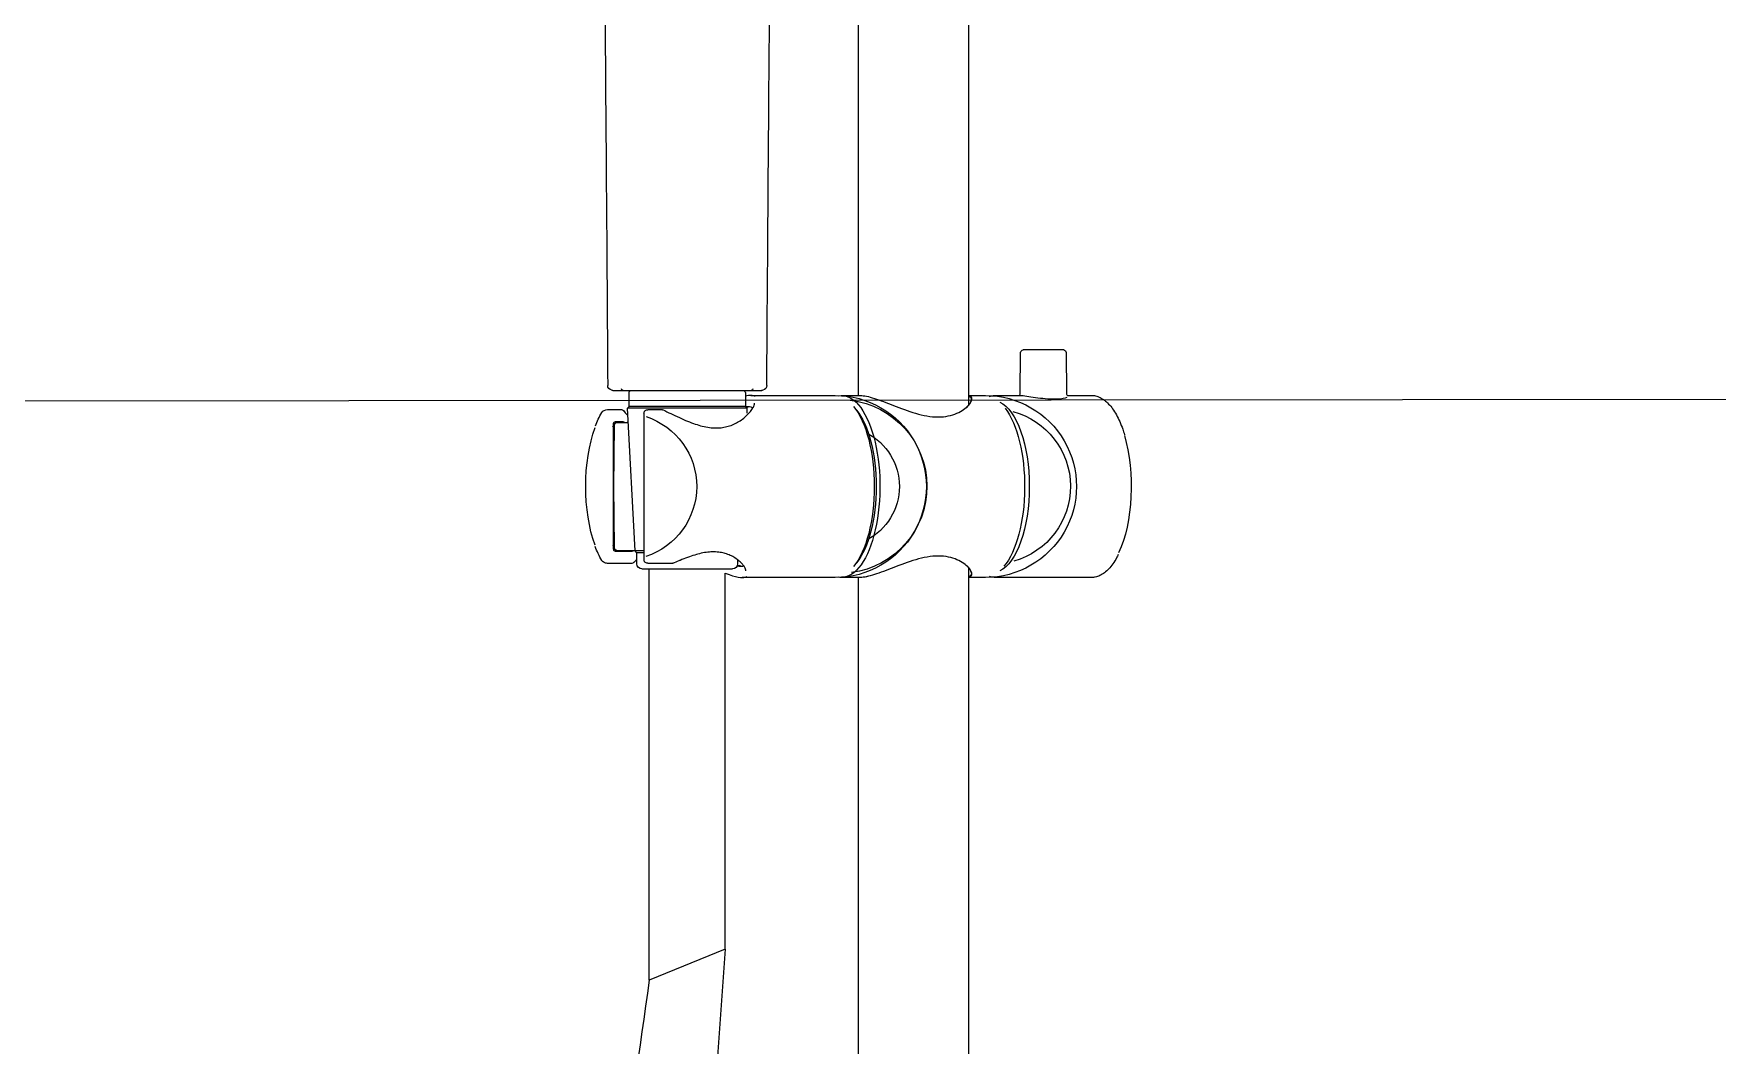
# Model space of a CAD drawing. Header units: centimetres. Extents: x -1797 to 2001, y -8788 to 1856.
# Drawn here: x -772.51 to -739.22, y -5408.86 to -5388.85 of the extents above; entities that cross this region are included whole.
import ezdxf

# ---------------------------------------------------------------- set-up
doc = ezdxf.new("R2010")
doc.units = ezdxf.units.CM
doc.header["$LTSCALE"] = 100
doc.header["$MEASUREMENT"] = 0
for name, color, linetype in [('ID_Flooring_02', 127, 'Continuous'), ('ID_Furniture-Fixed_02', 145, 'Continuous'), ('WALL-03', 2, 'Continuous')]:
    doc.layers.add(name, color=color, linetype=linetype)

# ---------------------------------------------------------------- blocks, each defined once
blk = doc.blocks.new('A$C5f37530c')
at = {"layer": 'ID_Furniture-Fixed_02'}
for p, q in [((-61.09, -101.9), (-61.09, -144.53)), ((-58.91, -144.718), (-58.91, -101.9)), ((-63.723, -137.18), (-65.223, -136.564)), ((-65.223, -136.564), (-65.223, -144.7)), ((-63.723, -137.18), (-63.723, -144.616)), ((-65.568, -144.81), (-66.052, -144.81)), ((-65.468, -144.8), (-65.468, -145.02)), ((-65.368, -144.7), (-63.578, -144.7)), ((-64.765, -144.81), (-65.249, -144.81)), ((-64.625, -144.865), (-64.745, -144.814)), ((-63.423, -144.758), (-63.486, -144.759)), ((-63.478, -144.879), (-63.478, -144.8)), ((-61.545, -144.53), (-63.384, -144.53)), ((-61.047, -144.53), (-61.423, -144.53)), ((-61.036, -144.53), (-61.036, -144.53)), ((-60.914, -144.548), (-60.955, -144.54)), ((-58.577, -144.53), (-58.91, -144.53)), ((-56.479, -144.53), (-58.382, -144.53)), ((-65.941, -147.544), (-65.941, -145.116)), ((-65.913, -145.127), (-65.922, -146.33)), ((-65.896, -145.054), (-65.561, -145.05)), ((-65.868, -145.066), (-65.505, -145.061)), ((-65.505, -145.057), (-65.653, -147.88)), ((-65.468, -145.02), (-65.505, -145.057)), ((-65.328, -145.057), (-65.505, -145.057)), ((-65.328, -145.02), (-65.468, -145.02)), ((-65.328, -144.88), (-65.328, -147.78)), ((-65.941, -146.33), (-65.922, -146.33)), ((-65.922, -146.33), (-65.913, -147.533)), ((-65.74, -147.608), (-65.896, -147.606)), ((-65.868, -147.594), (-65.66, -147.597)), ((-65.638, -147.596), (-65.66, -147.597)), ((-63.293, -147.88), (-63.298, -147.779)), ((-66.052, -147.85), (-65.774, -147.85)), ((-63.293, -147.88), (-65.653, -147.88)), ((-65.653, -147.88), (-65.623, -147.91)), ((-63.323, -147.91), (-65.623, -147.91)), ((-65.623, -147.91), (-65.623, -148.18)), ((-65.249, -147.85), (-64.971, -147.85)), ((-64.949, -147.844), (-64.918, -147.83)), ((-63.323, -147.91), (-63.293, -147.88)), ((-63.323, -148.18), (-63.323, -147.91)), ((-63.315, -147.903), (-63.27, -147.903)), ((-63.216, -148.13), (-61.545, -148.13)), ((-61.423, -148.13), (-61.047, -148.13)), ((-61.09, -148.13), (-61.09, -159.704)), ((-58.91, -161.85), (-58.91, -147.94)), ((-58.91, -148.13), (-58.577, -148.13)), ((-58.382, -148.13), (-57.889, -148.13)), ((-56.95, -148.13), (-56.479, -148.13)), ((-65.946, -148.23), (-65.545, -148.23)), ((-65.545, -148.23), (-63.4, -148.23)), ((-57.888, -148.166), (-57.881, -148.98)), ((-56.98, -148.98), (-56.973, -148.166)), ((-57.03, -149.03), (-57.831, -149.03))]:
    blk.add_line(p, q, dxfattribs=at)
for centre, radius, start, end in [((-65.568, -144.86), 0.05, 45.3014, 90), ((-65.368, -144.8), 0.1, 90, 180), ((-64.765, -144.86), 0.05, 66.6661, 90), ((-63.578, -144.8), 0.1, 0, 90), ((-64.918, -145.624), 1.456, 148.716, 160.6689), ((-64.724, -145.774), 1.363, 149.3963, 153.2211), ((-65.558, -145.081), 0.031, 48.1499, 95.2338), ((-64.886, -147.021), 1.491, 199.832, 211.1397), ((-66.053, -147.722), 0.128, 213.1841, 270.4588), ((-64.389, -146.706), 1.744, 207.1219, 210.1014), ((-65.737, -147.576), 0.0319, 264.3197, 318.1447), ((-65.258, -147.779), 0.0704, 181.6172, 277.1271), ((-65.774, -147.8), 0.05, 270, 322.9966), ((-64.971, -147.8), 0.05, 270, 295.8798), ((-4925.636, -116.831), 4859.692, 359.53577, 359.628628), ((-65.947, -148.33), 0.0992, 101.1059, 179.8212), ((-65.695, -142.33), 6.01, 266.6527, 266.6554), ((-65.944, -148.33), 0.0999, 89.9931, 103.1224), ((-65.743, -148.26), 0.03, 90, 180), ((-65.573, -148.18), 0.05, 180, 270), ((-63.373, -148.18), 0.05, 270, 0), ((-63.203, -148.26), 0.03, 0, 90), ((-63.002, -148.33), 0.0999, 76.8668, 89.9978), ((-62.998, -148.33), 0.0992, 0.1789, 78.894), ((-63.25, -142.329), 6.011, 273.3442, 273.3469), ((5121.912, -114.452), 5184.922, 180.374365, 180.461399), ((-57.831, -148.98), 0.05, 180.5, 270), ((-57.03, -148.98), 0.05, 270, 359.5)]:
    blk.add_arc(centre, radius, start, end, dxfattribs=at)
for centre, major_axis, ratio, start_param, end_param in [((-64.765, -144.86), (-0.0198, -0.0459), 0.240658, 3.113499, 3.141593), ((-61.545, -146.33), (0, -1.8), 1, 0, 3.141593), ((-61.423, -146.33), (0, 1.8), 0.422618, 3.061087, 6.283185), ((-61.423, -146.33), (0, 1.8), 0.422618, 0, 0.080506), ((-61.45, -146.33), (0, -1.717), 1, 0.117019, 3.011109), ((-61.527, -146.33), (0, 1.78), 0.422618, 3.616078, 5.8087), ((-58.577, -146.33), (0, -1.8), 1, 0, 3.141593), ((-58.382, -146.33), (0, 1.8), 0.422618, 0, 0.025829), ((-58.428, -146.33), (0, 1.7), 0.422618, 3.329548, 6.095229), ((-58.55, -146.33), (0, 1.77), 0.422618, 3.646813, 5.814083), ((-65.568, -144.86), (-0.0352, -0.0355), 0.837411, 3.092073, 3.141593), ((-65.741, -146.33), (0, -1.455), 1, 0.317067, 2.827346), ((-61.45, -146.33), (0, 1.69), 0.422618, 3.611669, 5.813109), ((-58.428, -146.33), (0, -1.533), 1, 0.25998, 2.86773), ((-56.434, -146.33), (0, 1.75), 0.422618, 4.098819, 5.558813), ((-65.741, -146.33), (0, 1.75), 0.422618, 0.84699, 2.298447), ((-61.468, -146.33), (0, -1.191), 1, 0.476044, 2.665549), ((-64.971, -147.8), (-0.0218, 0.045), 0.309539, 3.141593, 3.168676)]:
    blk.add_ellipse(centre, major_axis=major_axis, ratio=ratio, start_param=start_param, end_param=end_param, dxfattribs=at)
blk.add_spline([(-65.223, -136.564), (-68.598, -120.552), (-75.688, -103.327), (-76.402, -94.227), (-75.658, -91.636), (-72.205, -88.364), (-65.209, -88.865), (-64.268, -92.498), (-64.722, -95.56)], degree=3, dxfattribs=at)
for points, degree, knots in [([(-63.723, -137.18), (-64.07, -132.252), (-64.54, -125.583), (-70.614, -111.679), (-80.856, -89.857), (-65.627, -89.461), (-65.969, -93.553), (-66.578, -95.56)], 3, [0, 0, 0, 0, 14.380563, 19.458573, 47.988071, 51.956439, 57.727606, 57.727606, 57.727606, 57.727606]), ([(-66.052, -144.81), (-66.052, -144.81), (-66.063, -144.809), (-66.087, -144.814), (-66.119, -144.827), (-66.146, -144.846), (-66.155, -144.861), (-66.16, -144.869)], 3, [0, 0, 0, 0, 0.005288, 0.261303, 0.516377, 0.797948, 1, 1, 1, 1]), ([(-65.249, -144.811), (-65.252, -144.811), (-65.264, -144.81), (-65.287, -144.816), (-65.31, -144.832), (-65.324, -144.854), (-65.329, -144.872), (-65.328, -144.88), (-65.328, -144.88)], 3, [0, 0, 0, 0, 0.055854, 0.32768, 0.558017, 0.77667, 0.99455, 1, 1, 1, 1]), ([(-63.314, -144.66), (-63.313, -144.661), (-63.312, -144.665), (-63.317, -144.692), (-63.339, -144.737), (-63.381, -144.794), (-63.443, -144.856), (-63.523, -144.916), (-63.617, -144.968), (-63.715, -145.005), (-63.823, -145.03), (-63.939, -145.039), (-64.066, -145.033), (-64.195, -145.011), (-64.33, -144.975), (-64.47, -144.927), (-64.573, -144.887), (-64.622, -144.867), (-64.625, -144.865)], 3, [0, 0, 0, 0, 0.011577, 0.080731, 0.153707, 0.229671, 0.310004, 0.393083, 0.465268, 0.532465, 0.593924, 0.659444, 0.722476, 0.786024, 0.850436, 0.919971, 0.995266, 1, 1, 1, 1]), ([(-63.721, -144.616), (-63.669, -144.596), (-63.621, -144.579), (-63.498, -144.543), (-63.432, -144.53), (-63.342, -144.53), (-63.311, -144.537), (-63.29, -144.551)], 3, [0.4010444, 0.4010444, 0.4010444, 0.4010444, 0.4375, 0.4375, 0.5, 0.5, 0.5486047, 0.5486047, 0.5486047, 0.5486047]), ([(-63.355, -144.758), (-63.372, -144.752), (-63.392, -144.748), (-63.436, -144.748), (-63.46, -144.75), (-63.485, -144.755)], 3, [0.46976619, 0.46976619, 0.46976619, 0.46976619, 0.5, 0.5, 0.5262681, 0.5262681, 0.5262681, 0.5262681]), ([(-58.907, -144.534), (-58.87, -144.542), (-58.849, -144.561), (-58.839, -144.624), (-58.863, -144.675), (-58.963, -144.782), (-59.039, -144.839), (-59.24, -144.925), (-59.367, -144.955), (-59.649, -144.955), (-59.805, -144.926), (-60.107, -144.839), (-60.253, -144.782), (-60.529, -144.675), (-60.66, -144.624), (-60.884, -144.552), (-60.98, -144.53), (-61.047, -144.53)], 3, [0.516868, 0.516868, 0.516868, 0.516868, 0.5625, 0.5625, 0.625, 0.625, 0.6875, 0.6875, 0.75, 0.75, 0.8125, 0.8125, 0.875, 0.875, 0.9375, 0.9375, 1, 1, 1, 1]), ([(-58.925, -144.738), (-58.875, -144.685), (-58.851, -144.635), (-58.858, -144.58), (-58.868, -144.566), (-58.892, -144.552), (-58.9, -144.549), (-58.909, -144.546)], 3, [0.375476, 0.375476, 0.375476, 0.375476, 0.4375, 0.4375, 0.46875, 0.46875, 0.4806359, 0.4806359, 0.4806359, 0.4806359]), ([(-58.404, -144.533), (-58.426, -144.534), (-58.455, -144.536), (-58.485, -144.544), (-58.496, -144.547)], 3, [0, 0, 0, 0, 0.0740725, 0.116014, 0.116014, 0.116014, 0.116014]), ([(-55.952, -144.985), (-55.964, -144.96), (-55.994, -144.896), (-56.057, -144.797), (-56.136, -144.698), (-56.222, -144.62), (-56.311, -144.565), (-56.4, -144.535), (-56.452, -144.531), (-56.479, -144.53)], 3, [0, 0, 0, 0, 0.078176, 0.239074, 0.400423, 0.561802, 0.721946, 0.87901, 1, 1, 1, 1]), ([(-65.941, -145.116), (-65.941, -145.101), (-65.937, -145.086), (-65.925, -145.068), (-65.92, -145.063), (-65.909, -145.056), (-65.902, -145.054), (-65.896, -145.054)], 3, [0, 0, 0, 0, 0.5, 0.5, 0.75, 0.75, 1, 1, 1, 1]), ([(-65.868, -145.066), (-65.875, -145.066), (-65.881, -145.068), (-65.892, -145.075), (-65.897, -145.08), (-65.909, -145.098), (-65.913, -145.113), (-65.913, -145.127)], 3, [0, 0, 0, 0, 0.25, 0.25, 0.5, 0.5, 1, 1, 1, 1]), ([(-65.47, -144.879), (-65.482, -144.87), (-65.504, -144.852), (-65.521, -144.835), (-65.53, -144.825)], 3, [0.90129572, 0.90129572, 0.90129572, 0.90129572, 0.95019287, 1, 1, 1, 1]), ([(-56.496, -148.129), (-56.494, -148.129), (-56.463, -148.134), (-56.397, -148.124), (-56.308, -148.093), (-56.222, -148.039), (-56.139, -147.964), (-56.06, -147.868), (-55.987, -147.751), (-55.92, -147.616), (-55.866, -147.48), (-55.84, -147.393), (-55.828, -147.353)], 3, [0.0111209, 0.0111209, 0.0111209, 0.0111209, 0.0194285, 0.1286231, 0.2374373, 0.3477764, 0.4607619, 0.5758543, 0.691916, 0.808083, 0.924023, 1, 1, 1, 1]), ([(-65.896, -147.606), (-65.902, -147.606), (-65.909, -147.604), (-65.92, -147.597), (-65.925, -147.592), (-65.937, -147.574), (-65.941, -147.559), (-65.941, -147.544)], 3, [0, 0, 0, 0, 0.25, 0.25, 0.5, 0.5, 1, 1, 1, 1]), ([(-65.913, -147.533), (-65.913, -147.547), (-65.909, -147.562), (-65.897, -147.58), (-65.892, -147.585), (-65.881, -147.592), (-65.875, -147.594), (-65.868, -147.594)], 3, [0, 0, 0, 0, 0.5, 0.5, 0.75, 0.75, 1, 1, 1, 1]), ([(-65.733, -147.83), (-65.732, -147.827), (-65.716, -147.804), (-65.684, -147.769), (-65.652, -147.738), (-65.646, -147.733)], 3, [0, 0, 0, 0, 0.0069417, 0.0878044, 0.1061419, 0.1061419, 0.1061419, 0.1061419]), ([(-64.918, -147.83), (-64.86, -147.801), (-64.759, -147.752), (-64.59, -147.673), (-64.43, -147.606), (-64.282, -147.552), (-64.138, -147.513), (-63.999, -147.49), (-63.866, -147.485), (-63.744, -147.499), (-63.631, -147.528), (-63.523, -147.573), (-63.423, -147.631), (-63.33, -147.701), (-63.251, -147.778), (-63.193, -147.852), (-63.157, -147.914), (-63.141, -147.958), (-63.141, -147.972), (-63.141, -147.978)], 3, [0, 0, 0, 0, 0.067479, 0.138993, 0.202304, 0.260576, 0.313721, 0.370313, 0.423537, 0.474849, 0.527801, 0.583359, 0.643991, 0.709451, 0.779589, 0.85102, 0.912328, 0.970558, 1, 1, 1, 1]), ([(-61.047, -148.13), (-61.013, -148.13), (-60.974, -148.125), (-60.882, -148.105), (-60.829, -148.09), (-60.66, -148.036), (-60.53, -147.985), (-60.255, -147.878), (-60.108, -147.822), (-59.809, -147.735), (-59.654, -147.705), (-59.369, -147.705), (-59.242, -147.734), (-59.041, -147.82), (-58.964, -147.877), (-58.863, -147.985), (-58.839, -148.035), (-58.847, -148.09), (-58.858, -148.105), (-58.884, -148.12), (-58.895, -148.123), (-58.908, -148.126)], 3, [0, 0, 0, 0, 0.03125, 0.03125, 0.0625, 0.0625, 0.125, 0.125, 0.1875, 0.1875, 0.25, 0.25, 0.3125, 0.3125, 0.375, 0.375, 0.4375, 0.4375, 0.46875, 0.46875, 0.484224, 0.484224, 0.484224, 0.484224]), ([(-63.128, -148.112), (-63.149, -148.124), (-63.178, -148.13), (-63.244, -148.13), (-63.281, -148.125), (-63.322, -148.117)], 3, [0.46330621, 0.46330621, 0.46330621, 0.46330621, 0.5, 0.5, 0.53183355, 0.53183355, 0.53183355, 0.53183355]), ([(-63.312, -147.91), (-63.297, -147.912), (-63.282, -147.913), (-63.228, -147.913), (-63.197, -147.904), (-63.177, -147.887)], 3, [0.48568162, 0.48568162, 0.48568162, 0.48568162, 0.5, 0.5, 0.54381739, 0.54381739, 0.54381739, 0.54381739]), ([(-58.908, -148.113), (-58.877, -148.105), (-58.86, -148.087), (-58.85, -148.026), (-58.875, -147.975), (-58.936, -147.911), (-58.948, -147.899), (-58.961, -147.887)], 3, [0.5206341, 0.5206341, 0.5206341, 0.5206341, 0.5625, 0.5625, 0.625, 0.625, 0.6386323, 0.6386323, 0.6386323, 0.6386323]), ([(-58.5, -148.111), (-58.485, -148.116), (-58.446, -148.126), (-58.409, -148.129), (-58.382, -148.13)], 3, [0.8056893, 0.8056893, 0.8056893, 0.8056893, 0.879895, 1, 1, 1, 1]), ([(-57.907, -148.131), (-57.907, -148.131), (-57.905, -148.132), (-57.891, -148.144), (-57.891, -148.159), (-57.89, -148.167)], 3, [0, 0, 0, 0, 0.036009, 0.55135, 1, 1, 1, 1]), ([(-57.89, -148.13), (-57.881, -148.13), (-57.87, -148.13), (-57.786, -148.124), (-57.668, -148.103), (-57.411, -148.069), (-57.273, -148.057), (-57.071, -148.066), (-57, -148.08), (-56.96, -148.095)], 3, [0.4782883, 0.4782883, 0.4782883, 0.4782883, 0.5, 0.5, 0.625, 0.625, 0.75, 0.75, 0.85202, 0.85202, 0.85202, 0.85202]), ([(-56.971, -148.166), (-56.972, -148.163), (-56.973, -148.152), (-56.96, -148.134), (-56.95, -148.129), (-56.948, -148.128), (-56.948, -148.128)], 3, [0, 0, 0, 0, 0.0838112, 0.289797, 0.4690422, 0.6315771, 0.6315771, 0.6315771, 0.6315771]), ([(-63.4, -148.23), (-63.339, -148.23), (-63.31, -148.23), (-63.265, -148.23), (-63.231, -148.23), (-63.174, -148.23), (-63.135, -148.23), (-63.087, -148.23), (-63.059, -148.23), (-63.031, -148.23), (-63.017, -148.23), (-63.005, -148.23), (-63.001, -148.23), (-62.999, -148.23), (-62.999, -148.23), (-62.999, -148.23), (-63.002, -148.23)], 2, [0, 0, 0, 0.125, 0.125, 0.25, 0.25, 0.375, 0.375, 0.5, 0.5, 0.625, 0.625, 0.75, 0.75, 0.875, 0.875, 1, 1, 1])]:
    blk.add_open_spline(points, degree=degree, knots=knots, dxfattribs=at)
blk.add_open_spline([(-63.483, -144.761), (-63.464, -144.763), (-63.449, -144.768), (-63.436, -144.775)], degree=3, dxfattribs=at)

msp = doc.modelspace()

# ---------------------------------------------------------------- linework, layer by layer
at = {"layer": 'ID_Flooring_02'}
msp.add_line((-949.209, -5396.261, 0), (-713.148, -5396.061), dxfattribs=at)

# ---------------------------------------------------------------- block references
at = {"layer": 'WALL-03', "xscale": -1, "rotation": 180}
msp.add_blockref('A$C5f37530c', (-695.118, -5544.138, 0), dxfattribs=at)

doc.saveas('drawing.dxf')
